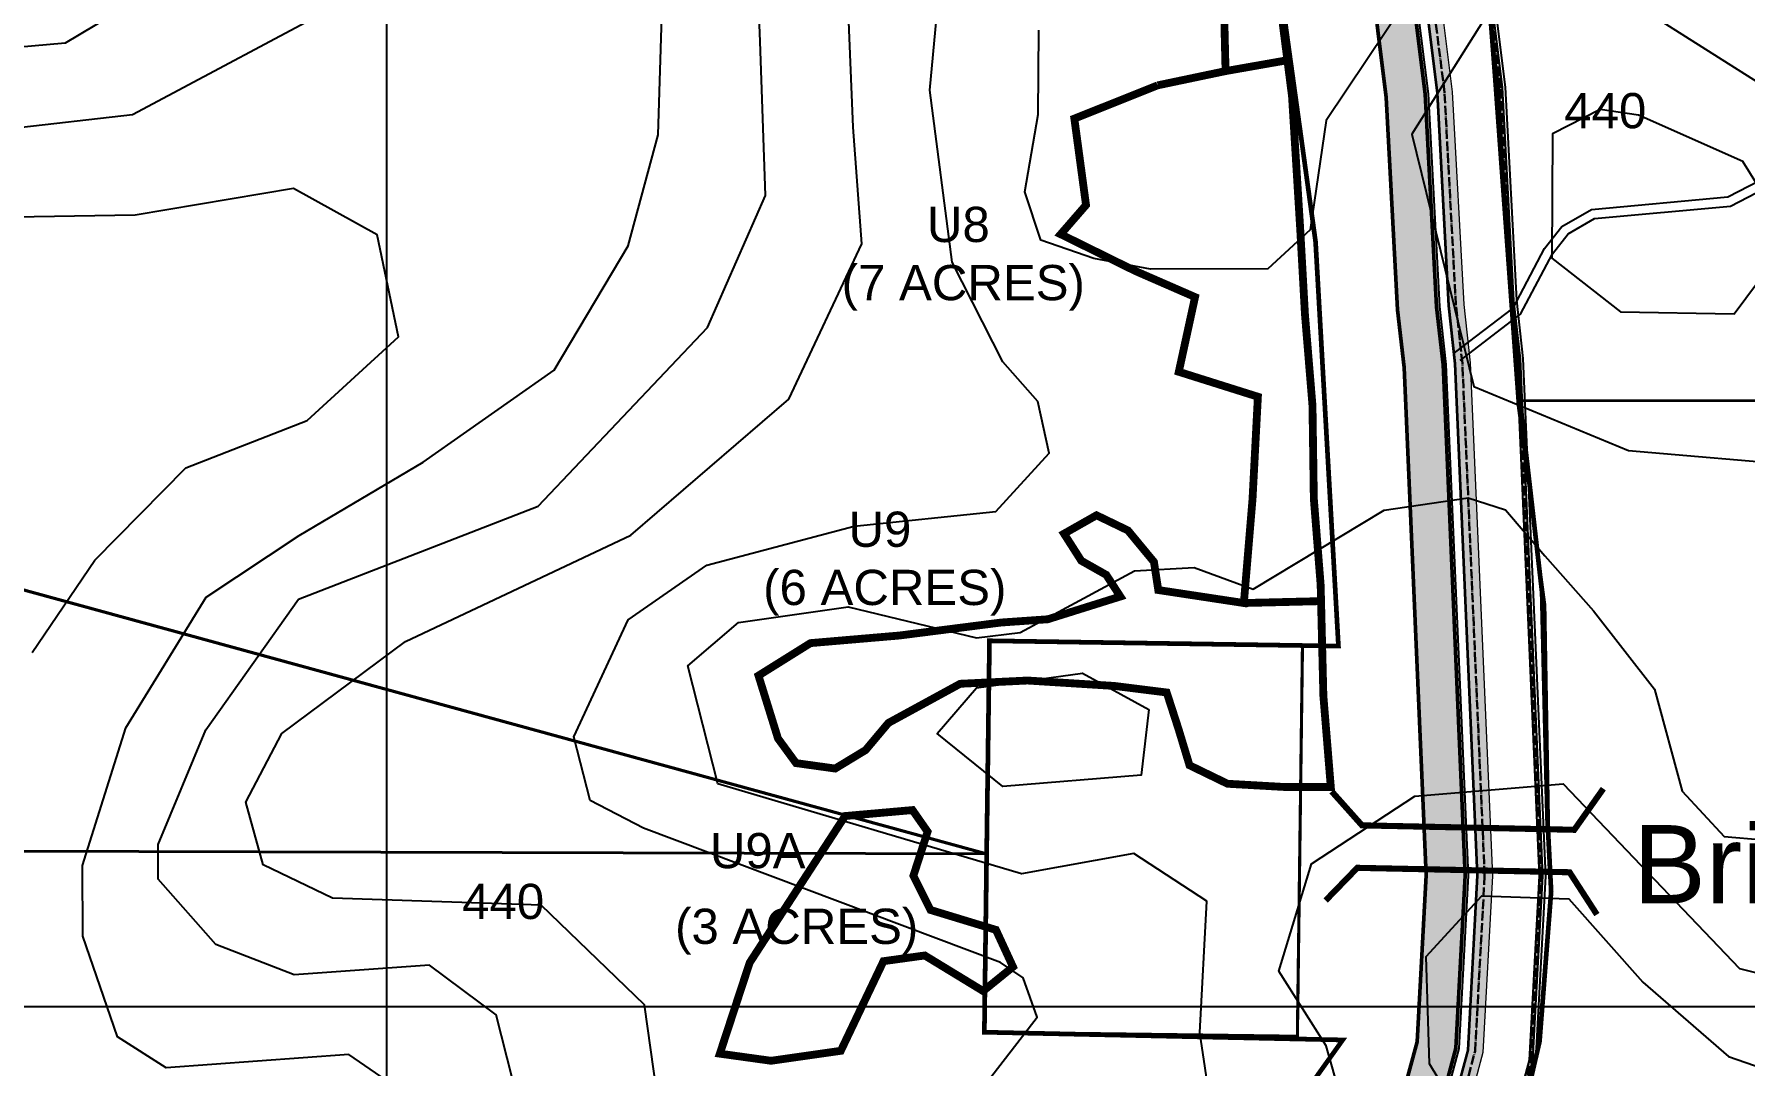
# Model space of a CAD drawing. Header units: metres. Extents: x 218545 to 227455, y 1543467 to 1556082.
# Drawn here: x 221775 to 222868, y 1550662 to 1551321 of the extents above; entities that cross this region are included whole.
import ezdxf

# ---------------------------------------------------------------- set-up
doc = ezdxf.new("R2010")
doc.units = ezdxf.units.M
doc.header["$MEASUREMENT"] = 0
doc.header["$PDMODE"] = 1
doc.header["$PDSIZE"] = -10
doc.linetypes.add('ACAD_ISO04W100', pattern=[30, 24, -3, 0, -3])
doc.linetypes.add('CENTER', pattern=[2, 1.25, -0.25, 0.25, -0.25])
for name, color, linetype in [('10 M CONTOUR', 20, 'Continuous'), ('2 M CONTOUR', 33, 'Continuous'), ('23072015', 160, 'ACAD_ISO04W100'), ('Bridges', 200, 'Continuous'), ('CART TRACK', 30, 'Continuous'), ('CONTEXT', 200, 'Continuous'), ('EXCAVATED CANAL', 160, 'Continuous'), ('GRID', 250, 'Continuous'), ('SATGE-2', 160, 'Continuous'), ('STAGE-I', 160, 'Continuous'), ('UUL', 90, 'Continuous')]:
    doc.layers.add(name, color=color, linetype=linetype)
for name, color, linetype, lineweight in [('BO', 7, 'Continuous', 30), ('POOLINGSTATIO-2', 20, 'Continuous', 30), ('Road Center Line', 7, 'CENTER', 25)]:
    doc.layers.add(name, color=color, linetype=linetype, lineweight=lineweight)
doc.styles.get("Standard").update_dxf_attribs({"font": 'arial.ttf'})

msp = doc.modelspace()

# ---------------------------------------------------------------- hatches: boundary and pattern name
at = {"layer": '23072015', "lineweight": 5}
h = msp.add_hatch(dxfattribs=at)
h.set_pattern_fill('DOTS', color=256, scale=10)
h.paths.add_polyline_path([(221942.491, 1554596.5499), (221878.76052, 1554657.89784), (221834.44409, 1554701.76344), (221787.06077, 1554810.36648), (221742.42912, 1554847.02311), (221699.01527, 1554863.3346), (221662.37762, 1554871.57735), (221661.93863, 1554869.62612), (221698.44132, 1554861.41373), (221741.41567, 1554845.26737), (221785.41989, 1554809.12606), (221832.76441, 1554700.61195), (221877.36346, 1554656.46661), (221941.0873, 1554595.12506), (221996.43659, 1554539.3197), (222016.48698, 1554502.25059), (222040.93432, 1554420.20918), (222057.19396, 1554354.75265), (222066.08782, 1554272.67694), (221975.80717, 1554161.52999), (221927.26619, 1554112.98901), (221857.15301, 1554076.08733), (221803.95221, 1554068.63922), (221755.92003, 1554051.37766), (221696.22812, 1553980.27406), (221639.8261, 1553909.05052), (221618.09978, 1553867.05114), (221621.80908, 1553830.61173), (221644.38527, 1553751.59506), (221690.19863, 1553617.41894), (221698.54194, 1553568.18714), (221715.74816, 1553497.55107), (221743.66254, 1553446.43823), (221754.49701, 1553435.78864), (221775.43568, 1553413.52574), (221816.92376, 1553350.10919), (221845.59365, 1553319.24672), (221920.89037, 1553241.82187), (221953.95145, 1553201.66633), (222009.59595, 1553136.24621), (222080.58796, 1553060.94159), (222135.68565, 1552999.54965), (222161.37558, 1552966.75238), (222220.95571, 1552886.02634), (222269.45231, 1552819.34357), (222340.34273, 1552736.71064), (222379.94319, 1552689.42181), (222398.23389, 1552653.50617), (222412.46722, 1552620.27017), (222426.508, 1552582.52993), (222437.77889, 1552555.44596), (222460.72697, 1552435.73625), (222486.63537, 1552286.91809), (222510.6068, 1552234.31657), (222534.45156, 1552196.90103), (222585.77038, 1552128.08242), (222696.6166, 1551966.81819), (222735.64748, 1551886.58556), (222747.32669, 1551775.4985), (222735.61764, 1551699.07674), (222711.69377, 1551636.91929), (222683.53901, 1551559.56969), (222680.49726, 1551539.19967), (222680.63113, 1551524.79375), (222691.75912, 1551513.36205), (222700.60689, 1551472.74278), (222694.57553, 1551435.86214), (222694.97994, 1551416.04588), (222711.0991, 1551286.8538), (222718.37322, 1551150.76962), (222722.51484, 1551113.52525), (222736.88664, 1550783.41828), (222730.50838, 1550665.88978), (222716.24942, 1550612.79405), (222689.9464, 1550566.6871), (222640.91554, 1550504.76125), (222584.17057, 1550445.97449), (222510.23086, 1550376.29572), (222415.89787, 1550281.11403), (222365.43136, 1550224.11222), (222299.6623, 1550156.59146), (222208.5209, 1550060.02678), (222135.76523, 1549989.52385), (222061.14846, 1549907.80548), (221888.89981, 1549741.30984), (221835.577, 1549688.3145), (221836.98685, 1549686.89594), (221890.2998, 1549739.88148), (222062.58332, 1549906.41082), (222137.20094, 1549988.13012), (222209.94474, 1550058.62155), (222301.10596, 1550155.20723), (222366.89725, 1550222.75081), (222417.35801, 1550279.74613), (222511.62736, 1550374.8636), (222585.57667, 1550444.55143), (222642.42266, 1550503.44283), (222691.6085, 1550565.56442), (222718.1142, 1550612.02666), (222732.49413, 1550665.57281), (222738.889, 1550783.40756), (222724.51002, 1551113.67944), (222720.36731, 1551150.93365), (222713.09247, 1551287.03121), (222696.97741, 1551416.19048), (222696.57885, 1551435.71997), (222702.64217, 1551472.79609), (222693.59149, 1551514.34697), (222682.62359, 1551525.61419), (222682.49864, 1551539.06042), (222685.48731, 1551559.07499), (222713.56687, 1551636.21798), (222737.56183, 1551698.56012), (222749.34273, 1551775.45083), (222737.59975, 1551887.14432), (222698.3496, 1551967.82772), (222587.39673, 1552129.2471), (222536.09873, 1552198.03779), (222512.36866, 1552235.27335), (222488.56172, 1552287.51394), (222462.69441, 1552436.09606), (222439.70441, 1552556.02449), (222428.36916, 1552583.26309), (222414.3248, 1552621.01297), (222400.04624, 1552654.35459), (222381.62234, 1552690.53178), (222341.86844, 1552738.00383), (222271.02255, 1552820.58486), (222222.56905, 1552887.20836), (222162.96774, 1552967.9631), (222137.21883, 1553000.83566), (222082.06004, 1553062.29569), (222011.08628, 1553137.58094), (221955.48528, 1553202.94993), (221922.38181, 1553243.15695), (221847.04339, 1553320.62469), (221818.50453, 1553351.3461), (221777.01305, 1553414.76785), (221755.927, 1553437.18746), (221745.27582, 1553447.65687), (221717.62924, 1553498.27938), (221700.50195, 1553568.59141), (221692.14353, 1553617.91235), (221646.29438, 1553752.19329), (221623.78084, 1553830.99067), (221620.14981, 1553866.66118), (221641.51382, 1553907.96018), (221697.77829, 1553979.01002), (221757.10461, 1554049.67813), (221804.43415, 1554066.68719), (221857.77579, 1554074.15502), (221928.466, 1554111.36039), (221977.29444, 1554160.18883), (222068.16602, 1554272.0633), (222059.16769, 1554355.10307), (222042.86421, 1554420.73611), (222018.34459, 1554503.02008), (221998.059, 1554540.52403)])
at = {"layer": 'EXCAVATED CANAL'}
h = msp.add_hatch(dxfattribs=at)
h.set_pattern_fill('DOTS', color=256, scale=50)
h.set_pattern_definition([(0, (0.1397, 0.1363), (1.5625, 3.125), [0, -3.125])])
h.paths.add_polyline_path([(221677.6937, 1554791.64442), (221704.67316, 1554781.50768), (221725.84354, 1554764.12013), (221771.77601, 1554658.84245), (221826.66019, 1554604.5166), (221890.14239, 1554543.40766), (221937.5323, 1554495.62726), (221949.02306, 1554474.38318), (221970.84004, 1554401.16884), (221985.50391, 1554342.1364), (221990.8142, 1554293.13117), (221922.06107, 1554210.45335), (221883.85237, 1554172.24465), (221834.68547, 1554146.36733), (221786.59744, 1554139.63501), (221713.05915, 1554113.20718), (221640.09635, 1554026.29562), (221578.70094, 1553948.7665), (221543.8227, 1553881.343), (221550.37321, 1553816.99215), (221575.22372, 1553730.01538), (221619.73786, 1553599.64432), (221627.53279, 1553553.64843), (221647.60429, 1553471.24962), (221685.23951, 1553402.33735), (221702.72777, 1553385.14753), (221718.31628, 1553368.57315), (221759.68082, 1553305.34543), (221793.41232, 1553269.19256), (221866.96525, 1553193.56155), (221898.48979, 1553155.27226), (221955.71109, 1553087.99832), (222027.36459, 1553011.99203), (222080.24728, 1552953.06813), (222103.79949, 1552923.00001), (222162.61161, 1552843.31454), (222212.67089, 1552774.4831), (222285.17552, 1552689.96857), (222319.21374, 1552649.32189), (222332.67594, 1552622.88749), (222345.26961, 1552593.48022), (222359.18048, 1552556.08916), (222368.11872, 1552534.61058), (222389.54691, 1552422.82945), (222416.94495, 1552265.45475), (222446.87895, 1552199.76931), (222474.88143, 1552155.82976), (222526.95495, 1552085.99911), (222633.93532, 1551930.3591), (222665.01712, 1551866.46674), (222674.38512, 1551777.36289), (222665.28065, 1551717.94056), (222643.93351, 1551662.4778), (222613.05268, 1551577.63886), (222608.08692, 1551544.38406), (222608.54407, 1551495.18901), (222625.47574, 1551477.79524), (222626.96748, 1551470.94678), (222622.09495, 1551441.15212), (222622.71151, 1551410.9404), (222638.97905, 1551280.55909), (222646.22726, 1551144.9598), (222650.3292, 1551108.07219), (222664.44073, 1550783.9432), (222658.66497, 1550677.51638), (222648.79081, 1550640.74825), (222629.83511, 1550607.52051), (222586.42228, 1550552.69021), (222533.33897, 1550497.69687), (222459.74745, 1550428.34623), (222363.1073, 1550330.83662), (222312.43248, 1550273.59953), (222247.4693, 1550206.90611), (222157.04628, 1550111.10256), (222083.86052, 1550040.18285), (222009.27453, 1549958.49819), (221838.28985, 1549793.2243), (221733.41196, 1549688.99052), (221661.42128, 1549610.98472), (221593.45514, 1549539.70631), (221536.09912, 1549481.41053), (221507.92632, 1549440.67863), (221485.62919, 1549390.74303), (221459.14595, 1549318.28691), (221440.5382, 1549225.18609), (221427.15324, 1549142.08652), (221412.21579, 1549050.15665), (221410.45962, 1548979.46286), (221425.16964, 1548904.80015), (221445.17672, 1548833.95243), (221473.74653, 1548779.18003), (221521.21905, 1548733.53019), (221571.70567, 1548707.5099), (221659.71715, 1548674.33117), (221748.07972, 1548647.895), (221835.34799, 1548619.47559), (221961.60573, 1548577.88445), (222075.40908, 1548543.75533), (222176.56515, 1548502.16753), (222306.15866, 1548445.41572), (222451.21444, 1548392.87583), (222529.3421, 1548381.06278), (222609.89339, 1548371.02657), (222662.85006, 1548354.1647), (222700.84907, 1548322.2047), (222774.53831, 1548250.45465), (222878.80881, 1548150.12341), (222941.85942, 1548088.53022), (222984.44789, 1548036.43783), (223007.99985, 1547998.04314), (223025.23783, 1547930.19402), (223034.36018, 1547840.97104), (223056.79053, 1547753.19681), (223115.36795, 1547656.06126), (223190.51503, 1547596.0062), (223348.91253, 1547525.59569), (223480.63732, 1547497.20699), (223485.90427, 1547521.64588), (223356.70584, 1547549.49011), (223203.60947, 1547617.54417), (223134.46775, 1547672.79994), (223080.1005, 1547762.95401), (223059.04163, 1547845.3614), (223049.92106, 1547934.56697), (223031.29519, 1548007.87888), (223004.8735, 1548050.95184), (222960.32932, 1548105.43636), (222896.21099, 1548168.07258), (222791.92572, 1548268.41803), (222717.63742, 1548340.75138), (222675.15281, 1548376.48411), (222615.27695, 1548395.54911), (222532.75695, 1548405.83061), (222457.40024, 1548417.22469), (222315.43975, 1548468.64345), (222186.33374, 1548525.18176), (222083.77318, 1548567.34699), (221969.10873, 1548601.73435), (221843.12958, 1548643.23372), (221755.53424, 1548671.75964), (221667.71908, 1548698.03204), (221581.87539, 1548730.39355), (221535.91651, 1548754.08029), (221494.02165, 1548794.36661), (221468.53503, 1548843.2281), (221449.50301, 1548910.623), (221435.52028, 1548981.59427), (221437.16572, 1549047.83064), (221451.83237, 1549138.09394), (221465.14539, 1549220.74687), (221483.28515, 1549311.50616), (221508.81139, 1549381.34401), (221529.80766, 1549428.36627), (221555.43289, 1549465.41492), (221611.41314, 1549522.31238), (221679.65493, 1549593.87987), (221751.41782, 1549671.63885), (221855.78973, 1549775.36977), (222027.21026, 1549941.06496), (222101.80686, 1550022.76124), (222174.84432, 1550093.53723), (222265.51505, 1550189.60324), (222330.75613, 1550256.58195), (222381.35911, 1550313.73791), (222477.2037, 1550410.44478), (222550.91528, 1550479.90857), (222605.26123, 1550536.20999), (222650.61131, 1550593.48703), (222672.10057, 1550631.15588), (222683.48673, 1550673.55421), (222689.47025, 1550783.8092), (222675.26897, 1551109.99956), (222671.15335, 1551147.01019), (222663.89621, 1551282.77669), (222647.67983, 1551412.74791), (222647.13642, 1551439.375), (222652.40855, 1551471.6131), (222648.38025, 1551490.10666), (222633.44984, 1551505.44455), (222633.10417, 1551542.64335), (222637.40648, 1551571.45512), (222667.34729, 1551653.71153), (222689.58296, 1551711.4828), (222699.58555, 1551776.767), (222689.42059, 1551873.45127), (222655.59772, 1551942.97821), (222547.2843, 1552100.5576), (222495.47102, 1552170.03928), (222468.90224, 1552211.72917), (222441.0243, 1552272.90291), (222414.13993, 1552427.32708), (222392.18764, 1552541.8422), (222382.44504, 1552565.25368), (222368.48937, 1552602.76515), (222355.3303, 1552633.49266), (222340.2031, 1552663.19646), (222304.24686, 1552706.13353), (222232.29886, 1552789.99924), (222182.77844, 1552858.08975), (222123.70148, 1552938.13404), (222099.41212, 1552969.14325), (222045.76565, 1553028.9182), (221974.34025, 1553104.68253), (221917.66267, 1553171.31722), (221885.60826, 1553210.25008), (221811.30219, 1553286.65628), (221779.52006, 1553320.869), (221738.11281, 1553384.162), (221720.67455, 1553402.70311), (221705.48675, 1553417.63174), (221671.21237, 1553480.39011), (221652.1315, 1553558.72211), (221644.14698, 1553605.83678), (221599.18365, 1553737.52338), (221575.11946, 1553821.74806), (221569.55125, 1553876.44892), (221599.8824, 1553935.08239), (221659.55142, 1554010.43144), (221727.92599, 1554091.87762), (221792.64591, 1554115.13634), (221842.5016, 1554122.11614), (221898.91039, 1554151.80498), (221940.62423, 1554193.51882), (222016.87018, 1554287.38728), (222010.45741, 1554346.56662), (221995.23918, 1554407.83077), (221972.50841, 1554484.11162), (221958.04406, 1554510.85328), (221907.88908, 1554561.42153), (221844.32293, 1554622.61128), (221793.01178, 1554673.40044), (221746.58877, 1554779.80245), (221717.48596, 1554803.70502), (221684.94991, 1554815.92949), (221656.53043, 1554822.32331), (221650.9804, 1554797.65439)])
at = {"layer": 'Road Center Line', "lineweight": 5}
h = msp.add_hatch(color=256, dxfattribs=at)
h.dxf.hatch_style = 1
h.paths.add_polyline_path([(221760.80674, 1554790.51979), (221726.21394, 1554818.93137), (221689.8322, 1554832.60074), (221655.35381, 1554840.35771), (221653.15887, 1554830.60157), (221686.9625, 1554822.99641), (221721.1467, 1554810.1527), (221752.60236, 1554784.3177), (221799.17088, 1554677.5822), (221849.42222, 1554627.84206), (221913.01327, 1554566.62835), (221963.9884, 1554515.23318), (221979.33476, 1554486.86087), (222002.33656, 1554409.67046), (222017.71923, 1554347.74435), (222024.52375, 1554284.9498), (221946.0618, 1554188.35316), (221903.26998, 1554145.56134), (221844.69734, 1554114.73364), (221794.31348, 1554107.6799), (221732.22847, 1554085.3681), (221665.22484, 1554005.55495), (221606.07167, 1553930.8573), (221577.09917, 1553874.85027), (221582.37387, 1553823.03279), (221606.20311, 1553739.63043), (221651.30066, 1553607.55075), (221659.34183, 1553560.1018), (221678.1267, 1553482.98494), (221711.39687, 1553422.06534), (221725.8973, 1553407.81235), (221743.88825, 1553388.68359), (221785.30827, 1553325.37108), (221816.59899, 1553291.68735), (221891.06148, 1553215.12031), (221923.27484, 1553175.99439), (221979.7893, 1553109.55147), (222051.14627, 1553033.85973), (222105.02189, 1552973.82946), (222129.53239, 1552942.53793), (222188.68879, 1552862.386), (222238.04756, 1552794.51776), (222309.82857, 1552710.8467), (222346.36021, 1552667.22251), (222361.98691, 1552636.5379), (222375.3156, 1552605.4143), (222389.28471, 1552567.86671), (222399.26862, 1552543.87537), (222421.37814, 1552428.54005), (222448.10841, 1552275.00104), (222475.36953, 1552215.1808), (222501.50821, 1552174.16581), (222553.24341, 1552104.78883), (222661.95675, 1551946.62762), (222696.60193, 1551875.41031), (222707.00599, 1551776.45192), (222696.73395, 1551709.40916), (222674.23172, 1551650.94533), (222644.57292, 1551569.46367), (222640.46965, 1551541.98481), (222640.78188, 1551508.38489), (222655.11191, 1551493.66377), (222659.90118, 1551471.67667), (222654.50917, 1551438.70554), (222655.03063, 1551413.15385), (222671.23166, 1551283.30565), (222678.49148, 1551147.48899), (222682.6112, 1551110.44145), (222696.83941, 1550783.63268), (222690.79356, 1550672.22924), (222678.9538, 1550628.14185), (222656.70448, 1550589.14067), (222610.77322, 1550531.1296), (222556.04847, 1550474.43577), (222482.30088, 1550404.93803), (222386.69496, 1550308.47197), (222336.11353, 1550251.34035), (222270.78908, 1550184.27606), (222180.04404, 1550088.13131), (222107.05107, 1550017.39843), (222032.45129, 1549935.69866), (221860.9, 1549769.87709), (221792.31786, 1549701.71614), (221801.33281, 1549696.57695), (221867.89996, 1549762.73528), (222039.62558, 1549928.72537), (222114.22961, 1550010.42979), (222187.16325, 1550081.10517), (222278.00739, 1550177.35491), (222343.44298, 1550244.53332), (222393.99569, 1550301.63249), (222489.28337, 1550397.77745), (222563.079, 1550467.32045), (222618.3088, 1550524.53752), (222665.01496, 1550583.52728), (222688.27771, 1550624.3049), (222700.72227, 1550670.64438), (222706.85122, 1550783.57908), (222692.58711, 1551111.2124), (222688.46191, 1551148.30915), (222681.19852, 1551284.19269), (222665.01796, 1551413.87686), (222664.52576, 1551437.99469), (222670.07761, 1551471.9432), (222664.27371, 1551498.58834), (222650.7442, 1551512.4871), (222650.47656, 1551541.28853), (222654.31444, 1551566.99018), (222683.59723, 1551647.43882), (222706.45488, 1551706.82605), (222717.08617, 1551776.21356), (222706.36332, 1551878.20412), (222670.62171, 1551951.67526), (222561.37515, 1552110.61223), (222509.74405, 1552179.84961), (222484.17885, 1552219.96474), (222457.74015, 1552277.9803), (222431.21535, 1552430.3391), (222408.89619, 1552546.76802), (222398.59053, 1552571.53252), (222384.60351, 1552609.12827), (222371.04866, 1552640.77997), (222354.75596, 1552672.77234), (222317.45711, 1552717.31268), (222245.89875, 1552800.72421), (222196.75552, 1552868.29608), (222137.49319, 1552948.59155), (222112.68783, 1552980.25951), (222058.50669, 1553040.63019), (221987.24096, 1553116.22516), (221930.94399, 1553182.41238), (221898.5187, 1553221.7957), (221823.84766, 1553298.57719), (221793.21214, 1553331.55561), (221751.77511, 1553394.89412), (221733.04723, 1553414.80642), (221719.46328, 1553428.15856), (221687.53207, 1553486.62647), (221669.14186, 1553562.12313), (221661.02515, 1553610.01779), (221615.74865, 1553742.62159), (221592.23267, 1553824.92752), (221587.34933, 1553872.90048), (221614.51027, 1553925.4056), (221672.97566, 1553999.23473), (221738.15136, 1554076.87049), (221796.72316, 1554097.91973), (221847.81126, 1554105.07206), (221909.26903, 1554137.41826), (221953.49814, 1554181.64737), (222034.91477, 1554281.88158), (222027.58791, 1554349.49643), (222011.986, 1554412.30514), (221988.62281, 1554490.7083), (221972.10045, 1554521.25481), (221920.03177, 1554573.75252), (221856.40753, 1554634.9982), (221807.56926, 1554683.33964)])

# ---------------------------------------------------------------- linework, layer by layer
at = {"color": 1, "const_width": 2}
msp.add_lwpolyline([(222743.13845, 1551874.86431), (222752.90705, 1551826.74451), (222756.3223, 1551790.38404), (222751.34047, 1551733.73257), (222736.78211, 1551669.51179), (222712.52117, 1551613.16711), (222691.25834, 1551547.95365), (222697.04747, 1551455.15168), (222707.39528, 1551302.5604), (222723.24412, 1551084.44187), (222740.3024, 1550956.34209), (222742.7393, 1550811.65374)], dxfattribs=at)
at = {"layer": '10 M CONTOUR'}
for points in [[(221674.76269, 1550299.33832, -1029.86579), (221806.59432, 1550338.12913, -1029.86579), (221858.83769, 1550338.12913, -1029.86579), (221901.93269, 1550319.88626, -1029.86579), (221942.22069, 1550288.33732, -1029.86579), (222013.13769, 1550281.22832, -1029.86579), (222051.05969, 1550294.13132, -1029.86579), (222111.27269, 1550340.98232, -1029.86579), (222178.71769, 1550604.19732, -1029.86579), (222165.13404, 1550701.1182, -1029.86579), (222099.04869, 1550764.88432, -1029.86579), (221965.83955, 1550769.17085, -1029.86579), (221921.36678, 1550790.50113, -1029.86579), (221910.28662, 1550830.59358, -1029.86579), (221933.37869, 1550874.35132, -1029.86579), (222012.43873, 1550933.12426, -1029.86579), (222156.44894, 1551001.14936, -1029.86579), (222257.39313, 1551087.88709, -1029.86579), (222303.98408, 1551187.16932, -1029.86579), (222298.31969, 1551261.72032, -1029.86579), (222295.18169, 1551339.29832, -1029.86579)], [(222897.19392, 1551190.73183, -1029.86579), (222866.87337, 1551239.78433, -1029.86579), (222800.24069, 1551269.28032, -1029.86579), (222775.56069, 1551273.03732, -1029.86579), (222745.15369, 1551257.36132, -1029.86579), (222744.88308, 1551178.02064, -1029.86579), (222788.63569, 1551143.81632, -1029.86579), (222861.24969, 1551142.46232, -1029.86579), (222897.19392, 1551190.73183, -1029.86579)]]:
    msp.add_polyline3d(points, dxfattribs=at)
at = {"layer": '2 M CONTOUR', "elevation": -1033.86579}
for points in [[(222652.23669, 1551342.94032), (222600.59353, 1551265.9395), (222590.28818, 1551196.10653), (222563.39069, 1551171.20563), (222488.44369, 1551171.02032), (222452.10785, 1551177.83074), (222418.22536, 1551189.52399), (222408.01297, 1551220.44135), (222416.6035, 1551269.76196), (222416.97969, 1551323.63832)], [(222530.77469, 1550610.89232), (222519.85869, 1550683.46532), (222524.35269, 1550767.26832), (222477.8009, 1550797.87736), (222405.83969, 1550784.84332), (222211.99269, 1550842.29832), (222192.73813, 1550917.54871), (222225.11464, 1550945.24118), (222295.11926, 1550955.29309), (222377.21769, 1550935.50832), (222405.18369, 1550938.91132), (222478.05169, 1550978.40832), (222516.32169, 1550980.43532), (222553.85869, 1550966.58632), (222637.65969, 1551017.04232), (222691.28069, 1551024.93632), (222715.07369, 1551017.28532), (222740.19869, 1550987.89432), (222771.38241, 1550952.71602), (222810.42769, 1550902.66532), (222827.98569, 1550837.49032), (222854.83069, 1550808.65032), (222879.82769, 1550806.40032)]]:
    msp.add_lwpolyline(points, dxfattribs=at)
at = {"layer": '2 M CONTOUR'}
for points in [[(223395.88369, 1551104.16632, -1031.86579), (223388.13669, 1551237.70232, -1031.86579), (223384.44361, 1551305.72421, -1031.86579), (223378.40792, 1551384.78934, -1031.86579), (223375.67108, 1551509.06338, -1031.86579), (223340.57749, 1551541.76471, -1031.86579), (223282.53812, 1551520.52571, -1031.86579), (223222.47636, 1551408.96996, -1031.86579), (223053.01569, 1551331.01432, -1031.86579), (222964.84379, 1551234.1948, -1031.86579), (222930.64915, 1551231.67331, -1031.86579), (222886.64969, 1551283.90132, -1031.86579), (222794.98469, 1551341.71732, -1031.86579), (222707.95569, 1551340.54032, -1031.86579), (222655.30669, 1551257.23132, -1031.86579), (222694.87708, 1551095.98281, -1031.86579), (222793.808, 1551055.16884, -1031.86579), (222908.1684, 1551045.36034, -1031.86579), (223009.29169, 1551036.43993, -1031.86579), (223230.11097, 1550969.67595, -1031.86579), (223311.43069, 1550991.86932, -1031.86579), (223395.88369, 1551104.16632, -1031.86579)], [(221099.17369, 1550052.70132, -1027.86579), (221252.02769, 1550147.90832, -1027.86579), (221408.42869, 1550291.99232, -1027.86579), (221711.91169, 1550367.50332, -1027.86579), (221859.27204, 1550387.89241, -1027.86579), (221979.46869, 1550373.42732, -1027.86579), (222023.33869, 1550377.84232, -1027.86579), (222066.43469, 1550406.30832, -1027.86579), (222076.48469, 1550426.32632, -1027.86579), (222080.65869, 1550653.73332, -1027.86579), (222070.38969, 1550694.81732, -1027.86579), (222027.76769, 1550726.53732, -1027.86579), (221941.28969, 1550720.26732, -1027.86579), (221891.09269, 1550739.76332, -1027.86579), (221854.25669, 1550781.42932, -1027.86579), (221854.30169, 1550803.61732, -1027.86579), (221884.72569, 1550876.71332, -1027.86579), (221943.99769, 1550960.13332, -1027.86579), (222097.09269, 1551019.55732, -1027.86579), (222205.38789, 1551133.81458, -1027.86579), (222242.38112, 1551218.0283, -1027.86579), (222239.02469, 1551316.38232, -1027.86579), (222233.25669, 1551461.79432, -1027.86579)], [(221956.54269, 1551411.79932, -1027.86579), (221794.91269, 1551315.29332, -1027.86579), (221722.92869, 1551308.97732, -1027.86579), (221560.82869, 1551333.13832, -1027.86579)], [(221977.84269, 1551344.35132, -1025.86579), (221837.92309, 1551269.43945, -1025.86579), (221759.8322, 1551260.49086, -1025.86579), (221665.55569, 1551276.87932, -1025.86579), (221485.32169, 1551295.32332, -1025.86579), (221390.36669, 1551319.34832, -1025.86579), (221301.00469, 1551378.46232, -1025.86579)], [(221123.85369, 1550124.68432, -1025.86579), (221232.10169, 1550181.03032, -1025.86579), (221339.57169, 1550297.51732, -1025.86579), (221406.63669, 1550347.35132, -1025.86579), (221714.29169, 1550416.83332, -1025.86579), (221851.33614, 1550471.89811, -1025.86579), (221939.10495, 1550495.50688, -1025.86579), (221987.46917, 1550517.28782, -1025.86579), (222022.21369, 1550567.41232, -1025.86579), (222024.46825, 1550636.24197, -1025.86579), (221976.17569, 1550669.33932, -1025.86579), (221859.53769, 1550660.78632, -1025.86579), (221828.40769, 1550680.73732, -1025.86579), (221806.29369, 1550745.05732, -1025.86579), (221805.98669, 1550790.10332, -1025.86579), (221833.64869, 1550877.99732, -1025.86579), (221885.00669, 1550961.56832, -1025.86579), (221944.45069, 1551000.89132, -1025.86579), (222023.61918, 1551047.72447, -1025.86579), (222107.34167, 1551106.54632, -1025.86579), (222154.70103, 1551185.77432, -1025.86579), (222173.76369, 1551256.81832, -1025.86579), (222176.44869, 1551339.06132, -1025.86579)], [(222337.20769, 1550591.20032, -1031.86579), (222415.97469, 1550693.30932, -1031.86579), (222407.09575, 1550718.30732, -1031.86579), (222392.49069, 1550728.09332, -1031.86579), (222164.49769, 1550814.03732, -1031.86579), (222130.36369, 1550831.53232, -1031.86579), (222119.96669, 1550872.28632, -1031.86579), (222154.60269, 1550947.00132, -1031.86579), (222204.96769, 1550981.98932, -1031.86579), (222298.99969, 1551006.92232, -1031.86579), (222389.48302, 1551016.27613, -1031.86579), (222423.72254, 1551053.45943, -1031.86579), (222416.27918, 1551086.36932, -1031.86579), (222393.95669, 1551111.88632, -1031.86579), (222361.57207, 1551175.38133, -1031.86579), (222347.35169, 1551285.22932, -1031.86579), (222351.65669, 1551330.78932, -1031.86579)], [(221773.83169, 1550926.07932, -1023.86579), (221813.81349, 1550985.10663, -1023.86579), (221871.95828, 1551044.01687, -1023.86579), (221949.63769, 1551074.41432, -1023.86579), (222007.94554, 1551127.77341, -1023.86579), (221994.22977, 1551192.81953, -1023.86579), (221940.89769, 1551222.40575, -1023.86579), (221839.55413, 1551205.49455, -1023.86579), (221710.31069, 1551203.28932, -1023.86579)], [(222487.29786, 1550889.73919, -1035.86579), (222482.44076, 1550847.86981, -1035.86579), (222393.92049, 1550840.49993, -1035.86579), (222352.12269, 1550874.36632, -1035.86579), (222377.1553, 1550903.47893, -1035.86579), (222444.88672, 1550912.85877, -1035.86579), (222487.29786, 1550889.73919, -1035.86579)], [(222899.85169, 1550453.22132, -1035.86579), (222859.86569, 1550463.29032, -1035.86579), (222729.61869, 1550428.86632, -1035.86579), (222662.72769, 1550448.59732, -1035.86579), (222629.56269, 1550489.23032, -1035.86579), (222627.73979, 1550580.02111, -1035.86579), (222600.57986, 1550674.9044, -1035.86579), (222570.4456, 1550722.54502, -1035.86579), (222591.30727, 1550791.20241, -1035.86579), (222657.33261, 1550834.35948, -1035.86579), (222751.95469, 1550842.26132, -1035.86579), (222864.65969, 1550724.35532, -1035.86579), (222940.42269, 1550705.38732, -1035.86579)], [(222901.75354, 1550514.79056, -1037.86579), (222728.72555, 1550560.52079, -1037.86579), (222666.63743, 1550663.36085, -1037.86579), (222664.56769, 1550731.91232, -1037.86579), (222700.12269, 1550770.75832, -1037.86579), (222755.74314, 1550768.92855, -1037.86579), (222802.90437, 1550715.6514, -1037.86579), (222857.59822, 1550668.13953, -1037.86579), (222913.58505, 1550648.762, -1037.86579)]]:
    msp.add_polyline3d(points, dxfattribs=at)
at = {"layer": '23072015', "lineweight": 30, "ltscale": 0.25}
for points in [[(221799.72121, 1549702.02464), (221864.39998, 1549766.30618), (222036.03843, 1549932.21202), (222110.64034, 1550013.91411), (222183.60365, 1550084.61824), (222274.39824, 1550180.81548), (222339.77826, 1550247.93684), (222390.34533, 1550305.05223), (222485.79212, 1550401.35774), (222559.56374, 1550470.87811), (222614.54101, 1550527.83356), (222660.85972, 1550586.33397), (222683.61576, 1550626.22337), (222695.75792, 1550671.43681), (222701.84531, 1550783.60588), (222687.59916, 1551110.82693), (222683.4767, 1551147.89907), (222676.21509, 1551283.74917), (222660.0243, 1551413.51535)], [(221836.28192, 1549687.60522), (221889.59981, 1549740.59566), (222061.86589, 1549907.10815), (222136.48308, 1549988.82698), (222209.23282, 1550059.32416), (222300.38413, 1550155.89935), (222366.1643, 1550223.43152), (222416.62794, 1550280.43008), (222510.92911, 1550375.57966), (222584.87362, 1550445.26296), (222641.6691, 1550504.10204), (222690.77745, 1550566.12576), (222717.18181, 1550612.41036), (222731.50125, 1550665.73129), (222737.88782, 1550783.41292), (222723.51243, 1551113.60234), (222719.37027, 1551150.85164), (222712.09579, 1551286.9425), (222695.97867, 1551416.11818)]]:
    msp.add_lwpolyline(points, dxfattribs=at)
at = {"layer": '23072015', "linetype": 'ByBlock', "lineweight": -2}
for points in [[(221838.3967, 1549685.47738), (221891.6998, 1549738.45311), (222064.01818, 1549905.01617), (222138.63664, 1549986.73639), (222211.36859, 1550057.21632), (222302.54962, 1550153.823), (222368.36314, 1550221.38941), (222418.81816, 1550278.37823), (222513.02386, 1550373.43149), (222586.98278, 1550443.12836), (222643.92978, 1550502.12441), (222693.27059, 1550564.44175), (222719.97898, 1550611.25927), (222734.47987, 1550665.25584), (222740.89136, 1550783.39684), (222726.5052, 1551113.83362), (222722.3614, 1551151.09769), (222715.08585, 1551287.20862), (222698.97487, 1551416.33508)], [(222716.24942, 1550612.79405), (222730.50838, 1550665.88978), (222736.88664, 1550783.41828), (222722.51484, 1551113.52525), (222718.37322, 1551150.76962), (222711.0991, 1551286.8538), (222694.97994, 1551416.04588)], [(222696.97741, 1551416.19048), (222713.09247, 1551287.03121), (222720.36731, 1551150.93365), (222724.51002, 1551113.67944), (222738.889, 1550783.40756), (222732.49413, 1550665.57281), (222718.1142, 1550612.02666)]]:
    msp.add_lwpolyline(points, dxfattribs=at)
at = {"layer": '23072015', "linetype": 'ByBlock', "lineweight": 5}
for points in [[(222678.9538, 1550628.14185), (222690.79356, 1550672.22924), (222696.83941, 1550783.63268), (222682.6112, 1551110.44145), (222678.49148, 1551147.48899), (222671.23166, 1551283.30565), (222655.03063, 1551413.15385)], [(222665.01796, 1551413.87686), (222681.19852, 1551284.19269), (222688.46191, 1551148.30915), (222692.58711, 1551111.2124), (222706.85122, 1550783.57908), (222700.72227, 1550670.64438), (222688.27771, 1550624.3049)]]:
    msp.add_lwpolyline(points, dxfattribs=at)
at = {"layer": 'BO', "ltscale": 100, "const_width": 3, "elevation": -1469.86579}
msp.add_lwpolyline([(222724.41831, 1551087.13632), (222689.00077, 1551547.82203), (222714.47903, 1551615.20029, 0.1137956175), (222755.10673, 1551794.55861, 0.0950007689), (222721.7997, 1551933.95032), (222704.7291, 1551966.41459), (222600.41209, 1552119.13632)], format="xyb", dxfattribs=at)
for points in [[(222383.6722, 1550797.50556), (222385.48636, 1550933.61752), (222608.44024, 1550930.25946), (222593.83419, 1551188.39382), (222547.61297, 1551522.50509), (222564.34507, 1551590.00634), (222588.52107, 1551656.42507)], [(222383.6722, 1550797.50556), (222385.48636, 1550933.61752), (222608.44024, 1550930.25946), (222593.83419, 1551188.39382), (222547.61297, 1551522.50509), (222564.34507, 1551590.00634), (222588.52107, 1551656.42507)], [(222474.60376, 1550139.74655), (222472.84014, 1550134.82576), (222334.58561, 1550183.92044), (222364.28013, 1550215.78795), (222389.67776, 1550242.10852), (222414.8716, 1550268.2179), (222445.92618, 1550298.61043), (222477.97533, 1550329.97632), (222521.03239, 1550374.22247), (222594.04216, 1550448.58307), (222625.02078, 1550479.73986), (222671.27298, 1550529.26765), (222720.39428, 1550606.33941), (222736.94658, 1550677.73638), (222744.34754, 1550773.56988), (222741.96985, 1550819.9295), (222740.28349, 1550891.16433), (222738.5554, 1550964.16157), (222724.41831, 1551087.13632)], [(222383.6722, 1550797.50556), (222382.22433, 1550683.6388), (222611.1588, 1550678.69077), (222492.63102, 1550512.63646), (222121.45021, 1550146.23322), (222047.96782, 1550075.02608), (221973.40306, 1549993.36467), (221806.1, 1549830.18255)], [(222383.6722, 1550797.50556), (222382.22433, 1550683.6388), (222611.1588, 1550678.69077), (222492.63102, 1550512.63646), (222121.45021, 1550146.23322), (222047.96782, 1550075.02608), (221973.40306, 1549993.36467), (221806.1, 1549830.18255)]]:
    msp.add_lwpolyline(points, dxfattribs=at)
at = {"layer": 'BO', "color": 2}
msp.add_point((222753, 1550813), dxfattribs=at)
at = {"layer": 'Bridges', "color": 0, "const_width": 3.90625, "elevation": -1469.86579}
for points in [[(222604.14432, 1550837.42597), (222623.50125, 1550815.74054), (222759.11308, 1550812.91293), (222777.68603, 1550839.17683)], [(222600.25867, 1550767.75953), (222620.5027, 1550788.61925), (222756.11453, 1550785.79165), (222773.57657, 1550758.7764)]]:
    msp.add_lwpolyline(points, dxfattribs=at)
at = {"layer": 'CART TRACK', "linetype": 'Continuous', "ltscale": 50, "elevation": -1469.86579}
for points in [[(221681.11362, 1549592.51148), (221752.85829, 1549670.25072), (221857.18972, 1549773.94141), (222028.64512, 1549939.6703), (222103.24257, 1550021.36751), (222176.26816, 1550092.132), (222266.95871, 1550188.21901), (222332.22202, 1550255.22054), (222382.81926, 1550312.37001), (222478.6002, 1550409.01267), (222552.32138, 1550478.48551), (222606.76835, 1550534.89157), (222652.27341, 1550592.36435), (222673.96535, 1550630.38849), (222685.47247, 1550673.23724), (222691.47261, 1550783.79848), (222677.26415, 1551110.15375), (222673.14743, 1551147.17422), (222665.88958, 1551282.9541), (222649.6773, 1551412.89252)], [(221685.48969, 1549588.40632), (221757.17969, 1549666.08632), (221861.38969, 1549769.65632), (222032.94969, 1549935.48632), (222107.54969, 1550017.18632), (222180.53969, 1550087.91632), (222271.28969, 1550184.06632), (222336.61969, 1550251.13632), (222387.19969, 1550308.26632), (222482.78969, 1550404.71632), (222556.53969, 1550474.21632), (222611.28969, 1550530.93632), (222657.25969, 1550588.99632), (222679.55969, 1550628.08632), (222691.42969, 1550672.28632), (222697.47969, 1550783.76632), (222683.24969, 1551110.61632), (222679.12969, 1551147.66632), (222671.86969, 1551283.48632), (222655.66969, 1551413.32632)], [(222682.48969, 1551117.45083), (222720.13969, 1551146.13632), (222740.13969, 1551184.13632), (222751.13969, 1551198.13632), (222770.13969, 1551209.13632), (222857.13969, 1551217.13632), (222917.13969, 1551248.13632), (222980.13969, 1551274.13632), (223100.13969, 1551309.13632), (223172.13969, 1551320.13632), (223236.13969, 1551334.13632)], [(222686.12593, 1551112.67823), (222724.83128, 1551142.16778), (222745.19492, 1551180.8587), (222755.14463, 1551193.52197), (222772.00355, 1551203.2824), (222858.85428, 1551211.26867), (222919.66583, 1551242.68797), (222982.12991, 1551268.4668), (223101.43844, 1551303.26512), (223173.23497, 1551314.23403), (223237.37803, 1551328.26533)]]:
    msp.add_lwpolyline(points, dxfattribs=at)
at = {"layer": 'EXCAVATED CANAL', "linetype": 'Continuous', "lineweight": 50, "elevation": -1469.86579}
for points in [[(221679.65493, 1549593.87987), (221751.41782, 1549671.63885), (221855.78973, 1549775.36977), (222027.21026, 1549941.06496), (222101.80686, 1550022.76124), (222174.84432, 1550093.53723), (222265.51505, 1550189.60324), (222330.75613, 1550256.58195), (222381.35911, 1550313.73791), (222477.2037, 1550410.44478), (222550.91528, 1550479.90857), (222605.26123, 1550536.20999), (222650.61131, 1550593.48703), (222672.10057, 1550631.15588), (222683.48673, 1550673.55421), (222689.47025, 1550783.8092), (222675.26897, 1551109.99956), (222671.15335, 1551147.01019), (222663.89621, 1551282.77669), (222647.67983, 1551412.74791)], [(222622.71151, 1551410.9404), (222638.97905, 1551280.55909), (222646.22726, 1551144.9598), (222650.3292, 1551108.07219), (222664.44073, 1550783.9432), (222658.66497, 1550677.51638), (222648.79081, 1550640.74825), (222629.83511, 1550607.52051), (222586.42228, 1550552.69021), (222533.33897, 1550497.69687), (222459.74745, 1550428.34623), (222363.1073, 1550330.83662), (222312.43248, 1550273.59953), (222247.4693, 1550206.90611), (222157.04628, 1550111.10256), (222083.86052, 1550040.18285), (222009.27453, 1549958.49819), (221838.28985, 1549793.2243), (221733.41196, 1549688.99052), (221661.42128, 1549610.98472)]]:
    msp.add_lwpolyline(points, dxfattribs=at)
at = {"layer": 'GRID', "linetype": 'Continuous'}
for p, q in [((222000.13969, 1555700.13632, -1469.86579), (222000.13969, 1546700.13632, -1469.86579)), ((219000.13969, 1550700.13632, -1469.86579), (227000.13969, 1550700.13632, -1469.86579))]:
    msp.add_line(p, q, dxfattribs=at)
at = {"layer": 'POOLINGSTATIO-2', "const_width": 2, "elevation": -1469.86579}
msp.add_lwpolyline([(222585.46933, 1550931.0079), (222582.20731, 1550681.02918), (222382.22433, 1550683.6388), (222385.48636, 1550933.61752)], close=True, dxfattribs=at)
at = {"layer": 'SATGE-2', "lineweight": 40, "elevation": -1469.86579}
msp.add_lwpolyline([(219272.64674, 1550804.0849), (221454.72196, 1550800.13349), (222383.6722, 1550797.50556), (222385.48636, 1550933.61752), (222608.44024, 1550930.25946), (222593.83419, 1551188.39382), (222547.61297, 1551522.50509), (222564.34507, 1551590.00634), (222588.52107, 1551656.42507), (219587.53063, 1551681.97468), (219576.24265, 1551587.67969), (219590.10452, 1551574.23305), (219625.15516, 1551586.7833), (219650.00334, 1551543.62205), (219527.72561, 1551469.80753), (219515.56901, 1551401.14606), (219502.81482, 1551380.25343), (219500.54159, 1551371.89334), (219510.66043, 1551241.17416), (219474.91875, 1551136.20672), (219435.80687, 1550937.58918), (219299.88014, 1550940.68047), (219294.2056, 1550926.64375), (219258.18164, 1550912.55282)], close=True, dxfattribs=at)
msp.add_lwpolyline([(219272.64674, 1550804.0849), (221454.72196, 1550800.13349), (222383.6722, 1550797.50556), (222385.48636, 1550933.61752), (222608.44024, 1550930.25946), (222593.83419, 1551188.39382), (222547.61297, 1551522.50509), (222564.34507, 1551590.00634), (222588.52107, 1551656.42507), (219587.53063, 1551681.97468), (219576.24265, 1551587.67969), (219590.10452, 1551574.23305), (219625.15516, 1551586.7833), (219650.00334, 1551543.62205), (219527.72561, 1551469.80753), (219515.56901, 1551401.14606), (219502.81482, 1551380.25343), (219500.54159, 1551371.89334), (219510.66043, 1551241.17416), (219474.91875, 1551136.20672), (219435.80687, 1550937.58918), (219299.88014, 1550940.68047), (219294.2056, 1550926.64375), (219258.18164, 1550912.55282)], close=True, dxfattribs=at)
at = {"layer": 'SATGE-2', "color": 0, "const_width": 2, "elevation": 462.36238}
msp.add_lwpolyline([(221170.09527, 1551130.04311), (222383.6722, 1550797.50556)], dxfattribs=at)
at = {"layer": 'SATGE-2', "lineweight": 40, "elevation": -1469.86579}
msp.add_lwpolyline([(219272.64674, 1550804.0849), (221454.72196, 1550800.13349), (222383.6722, 1550797.50556), (222382.22433, 1550683.6388), (222611.1588, 1550678.69077), (222492.63102, 1550512.63646), (222121.45021, 1550146.23322), (222047.96782, 1550075.02608), (221973.40306, 1549993.36467), (221806.1, 1549830.18255), (220410.15053, 1549834.02004)], dxfattribs=at)
msp.add_lwpolyline([(219272.64674, 1550804.0849), (221454.72196, 1550800.13349), (222383.6722, 1550797.50556), (222382.22433, 1550683.6388), (222611.1588, 1550678.69077), (222492.63102, 1550512.63646), (222121.45021, 1550146.23322), (222047.96782, 1550075.02608), (221973.40306, 1549993.36467), (221806.1, 1549830.18255), (220410.15053, 1549834.02004)], dxfattribs=at)
at = {"layer": 'STAGE-I', "color": 1, "lineweight": 40, "elevation": -1469.86579}
msp.add_lwpolyline([(222600.41209, 1552119.13632), (223173.77115, 1552119.13632), (223173.77115, 1552314.75479), (223215.17548, 1552277.36841), (223273.06689, 1552269.35703), (223321.16135, 1552281.37407), (223354.11482, 1552300.95747), (223403.54521, 1552305.40821), (223440.56649, 1552336.64276), (223562.7384, 1552459.83721), (223592.35368, 1552543.74008), (223624.94547, 1552564.7416), (223667.199, 1552577.88961), (223677.55703, 1552461.32235), (223541.93482, 1551307.5324), (223684.70863, 1551086.8325), (222724.41831, 1551087.13632), (222689.00077, 1551547.82203), (222714.47903, 1551615.20029, 0.1137956175), (222755.10673, 1551794.55861, 0.0950007689), (222721.7997, 1551933.95032), (222704.7291, 1551966.41459), (222600.41209, 1552119.13632)], format="xyb", dxfattribs=at)
msp.add_lwpolyline([(222474.60376, 1550139.74655), (222472.84014, 1550134.82576), (222334.58561, 1550183.92044), (222364.28013, 1550215.78795), (222389.67776, 1550242.10852), (222414.8716, 1550268.2179), (222445.92618, 1550298.61043), (222477.97533, 1550329.97632), (222521.03239, 1550374.22247), (222594.04216, 1550448.58307), (222625.02078, 1550479.73986), (222671.27298, 1550529.26765), (222720.39428, 1550606.33941), (222736.94658, 1550677.73638), (222744.34754, 1550773.56988), (222741.96985, 1550819.9295), (222740.28349, 1550891.16433), (222738.5554, 1550964.16157), (222724.41831, 1551087.13632), (223684.70863, 1551086.8325), (223792.56836, 1550940.75478)], dxfattribs=at)
at = {"layer": 'UUL', "const_width": 5, "elevation": -1469.86579}
for points in [[(222492.95776, 1551288.36951), (222439.71117, 1551267.11285), (222447.17054, 1551211.90053), (222430.99037, 1551193.27757), (222478.75463, 1551169.75401), (222516.82776, 1551153.15217), (222506.43922, 1551105.41545), (222556.97497, 1551089.50321), (222553.54851, 1551024.15593), (222548.01159, 1550957.74122), (222493.3277, 1550966.04214), (222490.55621, 1550984.03053), (222473.94545, 1551004.09506), (222453.87185, 1551013.77886), (222433.10689, 1551002.01892), (222444.18073, 1550984.7238), (222460.10013, 1550975.72961), (222469.09989, 1550961.88985), (222422.71835, 1550947.36416), (222392.95363, 1550945.28801), (222327.88726, 1550936.98709), (222271.1293, 1550932.14152), (222237.90173, 1550911.38738), (222250.35828, 1550871.26199), (222261.90515, 1550855.50381), (222286.90315, 1550852.03378), (222306.34604, 1550863.83041), (222320.93124, 1550881.18421), (222366.76091, 1550906.16767), (222409.81909, 1550908.25115), (222465.37021, 1550904.78113), (222498.70694, 1550900.61783), (222506.34219, 1550877.01724), (222513.28608, 1550854.1136), (222537.59272, 1550842.31697), (222574.39837, 1550840.23349), (222603.5627, 1550840.23349), (222598.81417, 1550898.39496), (222597.07365, 1550969.3361), (222592.71932, 1551024.343), (222591.84603, 1551083.97171), (222587.05505, 1551141.94978), (222584.00459, 1551196.78794), (222578.77696, 1551281.41845), (222571.80881, 1551335.82012)], [(222535.50046, 1551331.05892), (222536.32523, 1551297.47008), (222492.95776, 1551288.36951)], [(222536.32523, 1551297.47008), (222578.63548, 1551304.9059)], [(222548.01159, 1550957.74122), (222597.32844, 1550958.9512)]]:
    msp.add_lwpolyline(points, dxfattribs=at)
msp.add_lwpolyline([(222293.22239, 1550821.70222), (222232.30417, 1550728.09953), (222213.20695, 1550669.93806), (222245.9433, 1550665.39328), (222290.49335, 1550671.75744), (222317.77162, 1550729.00922), (222344.14021, 1550732.64431), (222381.42495, 1550709.92407), (222400.5161, 1550725.37412), (222389.606, 1550749.00039), (222347.77892, 1550761.72504), (222336.86883, 1550783.53559), (222345.95956, 1550811.70664), (222336.30483, 1550825.50605)], close=True, dxfattribs=at)

# ---------------------------------------------------------------- texts
at = {"layer": 'Bridges', "color": 0}
msp.add_text('Bridge', height=50, dxfattribs=at).set_placement((222796.59791, 1550765.93774, -1470.22871))
at = {"layer": 'CONTEXT', "linetype": 'Continuous'}
for p in [(222752.69707, 1551260.96025, -1029.86579), (222048.55753, 1550755.91991, -1029.86579)]:
    msp.add_text('440', height=22.5, dxfattribs=at).set_placement(p)
at = {"layer": 'UUL'}
for s, p in [('U8', (222345.52044, 1551188.29487, -903.05739)), ('(7 ACRES)', (222291.01637, 1551151.13404, -903.05739)), ('U9', (222295.39101, 1550993.61755, -903.05739)), ('(6 ACRES)', (222240.88694, 1550956.45672, -903.05739)), ('U9A', (222206.82795, 1550788.36828, -3419.53443)), ('(3 ACRES)', (222184.59757, 1550740.03456, -1927.86579))]:
    msp.add_text(s, height=22.5, dxfattribs=at).set_placement(p)

doc.saveas('drawing.dxf')
